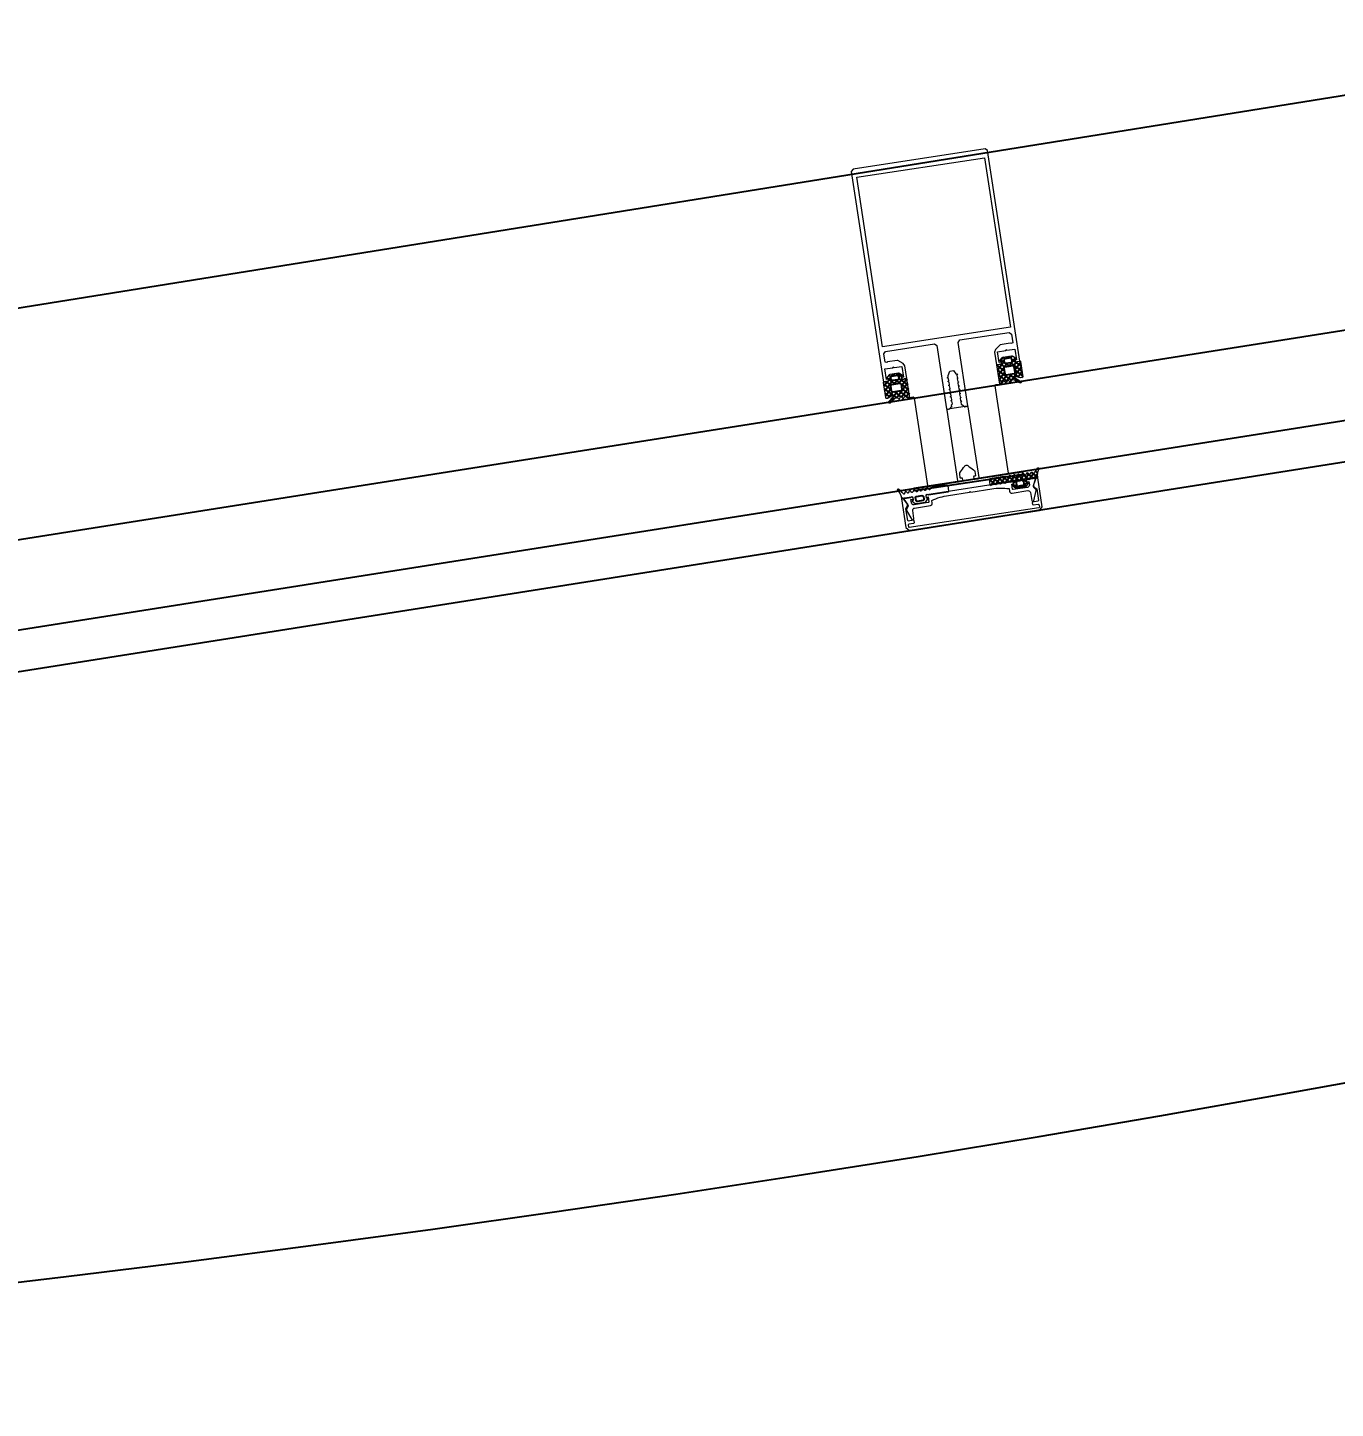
# Model space of a CAD drawing. Header units: millimetres. Extents: x -222892 to 671268, y 0 to 135099.
# Drawn here: x 73900 to 74507, y 105710 to 106351 of the extents above; entities that cross this region are included whole.
import ezdxf
from ezdxf import colors
from ezdxf.entities.mleader import LeaderData, LeaderLine
from ezdxf.math import Vec2, Vec3

# ---------------------------------------------------------------- set-up
doc = ezdxf.new("R2010")
doc.units = ezdxf.units.MM
for name, color, linetype in [('_TEXT', 7, 'Continuous'), ('АР_новое окно', 155, 'Continuous'), ('АР_Сущ Несущая стена', 216, 'Continuous')]:
    doc.layers.add(name, color=color, linetype=linetype)
doc.layers.add('АР_Окна', color=4, linetype='Continuous', lineweight=5)
doc.styles.add('ISOCPEUR', font='isocpeur.ttf', dxfattribs={"width": 0.85})
pattern_1 = [(53.70590696, (-327246.9913, -7413.0294), (-1.279508033, 0.939689014), []), (143.70590696, (-327246.9913, -7413.0294), (-0.939689014, -1.279508033), [])]

# ---------------------------------------------------------------- blocks, each defined once
blk = doc.blocks.new('_DotSmall')
at = {"color": 0, "linetype": 'ByBlock', "const_width": 0.5}
blk.add_lwpolyline([(-0.0625, 0, 1), (0.0625, 0, 1)], format="xyb", close=True, dxfattribs=at)
blk = doc.blocks.new('A$Cec9b444d')
at = {"layer": 'АР_новое окно'}
h = blk.add_hatch(dxfattribs=at)
h.set_pattern_fill('ANSI37', color=256, scale=0.5, angle=8.70591)
h.set_pattern_definition(pattern_1)
edge = h.paths.add_edge_path()
edge.add_line((-1301.63, -6391.45), (-1300.68, -6391.3))
edge.add_arc((-1300.61, -6391.73), 0.427, 47.17311, 98.71253, ccw=False)
edge.add_arc((-1300.03, -6391.1), 0.427, 227.18511, 368.70909)
edge.add_line((-1299.61, -6391.04), (-1299.78, -6389.95))
edge.add_arc((-1299.96, -6389.98), 0.183, 8.6877, 98.72411)
edge.add_line((-1299.99, -6389.8), (-1300.11, -6389.82))
edge.add_arc((-1300.14, -6389.64), 0.183, 143.6951, 278.70647, ccw=False)
edge.add_line((-1300.28, -6389.53), (-1299.24, -6388.26))
edge.add_arc((-1298.79, -6388.71), 0.637, 97.74819, 135.08023, ccw=False)
edge.add_line((-1298.88, -6388.08), (-1294.78, -6387.45))
edge.add_arc((-1294.67, -6388.08), 0.637, 62.33158, 99.66362, ccw=False)
edge.add_line((-1294.38, -6387.51), (-1293.01, -6388.41))
edge.add_arc((-1293.12, -6388.56), 0.183, -81.29465, 53.71672, ccw=False)
edge.add_line((-1293.09, -6388.74), (-1293.21, -6388.76))
edge.add_arc((-1293.18, -6388.94), 0.183, 98.6877, 188.72411)
edge.add_line((-1293.36, -6388.97), (-1293.2, -6390.05))
edge.add_arc((-1292.77, -6389.99), 0.427, 188.70272, 330.22671)
edge.add_arc((-1292.03, -6390.41), 0.427, 98.69928, 150.2387, ccw=False)
edge.add_line((-1292.1, -6389.99), (-1291.01, -6389.82))
edge.add_arc((-1290.99, -6390), 0.183, 8.6877, 98.72411, ccw=False)
edge.add_line((-1290.8, -6389.98), (-1289.72, -6397.09))
edge.add_arc((-1290.01, -6397.15), 0.306, -81.21522, 11.86105, ccw=False)
edge.add_line((-1289.97, -6397.45), (-1290.69, -6397.56))
edge.add_arc((-1290.74, -6397.26), 0.304, 253.66071, 278.72778, ccw=False)
edge.add_line((-1290.82, -6397.55), (-1293, -6397.02))
edge.add_arc((-1293.09, -6397.32), 0.305, 73.69167, 228.33591)
edge.add_arc((-1286.82, -6389.98), 9.95, 229.4319, 247.51874)
edge.add_arc((-1290.71, -6399.57), 0.4, 0.24803, 77.16378, ccw=False)
edge.add_arc((-1290.89, -6399.41), 0.602, 250.82527, 345.07806, ccw=False)
edge.add_arc((-1286.85, -6389.81), 11.02, 238.58413, 247.38572, ccw=False)
edge.add_arc((-1295.75, -6404.43), 6.09, 58.8587, 78.71417)
edge.add_arc((-1294.62, -6398.75), 0.305, 77.87035, 154.36895)
edge.add_line((-1294.89, -6398.62), (-1295.27, -6399.42))
edge.add_arc((-1295.54, -6399.29), 0.305, 223.04882, 334.363, ccw=False)
edge.add_line((-1295.76, -6399.49), (-1296.36, -6398.84))
edge.add_arc((-1296.58, -6399.05), 0.305, 43.04882, 154.363)
edge.add_line((-1296.85, -6398.92), (-1297.22, -6399.72))
edge.add_arc((-1297.5, -6399.59), 0.305, 223.04882, 334.363, ccw=False)
edge.add_line((-1297.72, -6399.79), (-1298.31, -6399.14))
edge.add_arc((-1298.54, -6399.35), 0.305, 43.05264, 143.69773)
edge.add_line((-1298.78, -6399.17), (-1299.88, -6400.69))
edge.add_arc((-1300.12, -6400.51), 0.305, 188.73278, 323.70201, ccw=False)
edge.add_line((-1300.42, -6400.55), (-1301.78, -6391.66))
edge.add_arc((-1301.6, -6391.63), 0.183, 98.72411, 188.72411, ccw=False)
edge = h.paths.add_edge_path(flags=16)
edge.add_line((-1295.42, -6388.41), (-1297.96, -6388.8))
edge.add_arc((-1297.88, -6389.33), 0.541, 98.70591, 188.70591)
edge.add_line((-1298.42, -6389.42), (-1298.27, -6390.4))
edge.add_arc((-1297.73, -6390.31), 0.541, 188.70591, 278.70591)
edge.add_line((-1297.65, -6390.85), (-1295.11, -6390.46))
edge.add_arc((-1295.19, -6389.92), 0.541, 278.70591, 368.70591)
edge.add_line((-1294.65, -6389.84), (-1294.8, -6388.86))
edge.add_arc((-1295.34, -6388.95), 0.541, 8.70591, 98.70591)
edge = h.paths.add_edge_path(flags=16)
edge.add_line((-1294.25, -6392.06), (-1297.99, -6392.63))
edge.add_arc((-1297.9, -6393.16), 0.541, 98.70591, 188.70591)
edge.add_line((-1298.44, -6393.24), (-1298.05, -6395.79))
edge.add_arc((-1297.51, -6395.71), 0.541, 188.70591, 278.70591)
edge.add_line((-1297.43, -6396.24), (-1293.7, -6395.67))
edge.add_arc((-1293.78, -6395.14), 0.541, 278.70591, 368.70591)
edge.add_line((-1293.25, -6395.05), (-1293.64, -6392.51))
edge.add_arc((-1294.17, -6392.59), 0.541, 8.70591, 98.70591)
h = blk.add_hatch(dxfattribs=at)
h.set_pattern_fill('ANSI37', color=256, scale=0.5, angle=8.70591)
h.set_pattern_definition(pattern_1)
edge = h.paths.add_edge_path()
edge.add_line((-1343.67, -6397.89), (-1344.62, -6398.03))
edge.add_arc((-1344.56, -6398.45), 0.427, 98.69928, 150.2387)
edge.add_arc((-1345.3, -6398.03), 0.427, 188.70272, 330.22671, ccw=False)
edge.add_line((-1345.72, -6398.1), (-1345.89, -6397.01))
edge.add_arc((-1345.71, -6396.98), 0.183, 98.6877, 188.72411, ccw=False)
edge.add_line((-1345.73, -6396.8), (-1345.61, -6396.78))
edge.add_arc((-1345.64, -6396.6), 0.183, 278.70535, 413.71672)
edge.add_line((-1345.53, -6396.46), (-1346.9, -6395.56))
edge.add_arc((-1347.2, -6396.12), 0.637, 62.33158, 99.66362)
edge.add_line((-1347.31, -6395.49), (-1351.4, -6396.12))
edge.add_arc((-1351.32, -6396.75), 0.637, 97.74819, 135.08023)
edge.add_line((-1351.77, -6396.3), (-1352.81, -6397.57))
edge.add_arc((-1352.66, -6397.68), 0.183, 143.6951, 278.70647)
edge.add_line((-1352.63, -6397.86), (-1352.51, -6397.84))
edge.add_arc((-1352.48, -6398.02), 0.183, 8.6877, 98.72411, ccw=False)
edge.add_line((-1352.3, -6397.99), (-1352.14, -6399.08))
edge.add_arc((-1352.56, -6399.14), 0.427, -132.81489, 8.70909, ccw=False)
edge.add_arc((-1353.14, -6399.77), 0.427, 47.17311, 98.71253)
edge.add_line((-1353.2, -6399.35), (-1354.29, -6399.51))
edge.add_arc((-1354.26, -6399.69), 0.183, 98.6877, 188.72411)
edge.add_line((-1354.44, -6399.72), (-1353.35, -6406.83))
edge.add_arc((-1353.05, -6406.8), 0.306, 185.55076, 278.62703)
edge.add_line((-1353, -6407.1), (-1352.28, -6406.99))
edge.add_arc((-1352.33, -6406.69), 0.304, 278.68403, 303.7511)
edge.add_line((-1352.16, -6406.95), (-1350.24, -6405.79))
edge.add_arc((-1350.07, -6406.04), 0.305, -30.9241, 123.72014, ccw=False)
edge.add_arc((-1358.25, -6400.92), 9.95, 309.89308, 327.97991, ccw=False)
edge.add_arc((-1351.66, -6408.9), 0.4, 120.24803, 197.16378)
edge.add_arc((-1351.53, -6408.7), 0.602, 212.33375, 306.58655)
edge.add_arc((-1358.26, -6400.75), 11.02, 310.02609, 318.82769)
edge.add_arc((-1345.4, -6412.03), 6.09, 118.69765, 138.55311, ccw=False)
edge.add_arc((-1348.18, -6406.95), 0.305, 43.04287, 119.54146, ccw=False)
edge.add_line((-1347.95, -6406.75), (-1347.36, -6407.4))
edge.add_arc((-1347.14, -6407.19), 0.305, 223.04882, 334.363)
edge.add_line((-1346.86, -6407.32), (-1346.49, -6406.52))
edge.add_arc((-1346.22, -6406.65), 0.305, 43.04882, 154.363, ccw=False)
edge.add_line((-1345.99, -6406.45), (-1345.4, -6407.1))
edge.add_arc((-1345.18, -6406.89), 0.305, 223.04882, 334.363)
edge.add_line((-1344.9, -6407.02), (-1344.53, -6406.22))
edge.add_arc((-1344.26, -6406.35), 0.305, 53.71408, 154.35918, ccw=False)
edge.add_line((-1344.08, -6406.11), (-1342.58, -6407.23))
edge.add_arc((-1342.4, -6406.98), 0.305, 233.70981, 368.67903)
edge.add_line((-1342.1, -6406.93), (-1343.46, -6398.04))
edge.add_arc((-1343.64, -6398.07), 0.183, 8.6877, 98.6877)
edge = h.paths.add_edge_path(flags=16)
edge.add_line((-1350.51, -6396.85), (-1347.96, -6396.46))
edge.add_arc((-1347.88, -6396.99), 0.541, 8.70591, 98.70591, ccw=False)
edge.add_line((-1347.35, -6396.91), (-1347.2, -6397.89))
edge.add_arc((-1347.73, -6397.97), 0.541, -81.29409, 8.70591, ccw=False)
edge.add_line((-1347.65, -6398.5), (-1350.19, -6398.89))
edge.add_arc((-1350.28, -6398.36), 0.541, 188.70591, 278.70591, ccw=False)
edge.add_line((-1350.81, -6398.44), (-1350.96, -6397.46))
edge.add_arc((-1350.43, -6397.38), 0.541, 98.70591, 188.70591, ccw=False)
edge = h.paths.add_edge_path(flags=16)
edge.add_line((-1350.53, -6400.67), (-1346.8, -6400.1))
edge.add_arc((-1346.72, -6400.64), 0.541, 8.70591, 98.70591, ccw=False)
edge.add_line((-1346.18, -6400.55), (-1345.79, -6403.1))
edge.add_arc((-1346.33, -6403.18), 0.541, -81.29409, 8.70591, ccw=False)
edge.add_line((-1346.24, -6403.72), (-1349.98, -6404.29))
edge.add_arc((-1350.06, -6403.75), 0.541, 188.70591, 278.70591, ccw=False)
edge.add_line((-1350.59, -6403.83), (-1350.98, -6401.29))
edge.add_arc((-1350.45, -6401.21), 0.541, 98.70591, 188.70591, ccw=False)
h = blk.add_hatch(dxfattribs=at)
h.set_pattern_fill('ANSI37', color=256, scale=0.5, angle=8.70591)
h.set_pattern_definition([(53.70590696, (-327246.894, -7413.6643), (-1.279508033, 0.939689014), []), (143.70590696, (-327246.894, -7413.6643), (-0.939689014, -1.279508033), [])])
edge = h.paths.add_edge_path()
edge.add_arc((-1292.78, -6448.36), 0.549, 233.70445, 278.70591)
edge.add_line((-1293.1, -6448.81), (-1294.49, -6447.79))
edge.add_arc((-1294.38, -6447.64), 0.183, 98.70591, 233.70445)
edge.add_line((-1294.41, -6447.46), (-1294.17, -6447.42))
edge.add_arc((-1294.2, -6447.24), 0.183, 278.70591, 368.70591)
edge.add_line((-1294.02, -6447.21), (-1294.2, -6446.01))
edge.add_arc((-1294.62, -6446.07), 0.427, 8.70591, 150.23238)
edge.add_arc((-1295.36, -6445.65), 0.427, 278.70591, 330.23238)
edge.add_line((-1295.3, -6446.07), (-1304.51, -6447.48))
edge.add_arc((-1304.55, -6447.18), 0.305, 188.70591, 278.70591)
edge.add_line((-1304.86, -6447.23), (-1305.22, -6444.82))
edge.add_arc((-1304.92, -6444.77), 0.304, 154.34162, 188.70591)
edge.add_line((-1305.2, -6444.64), (-1304.8, -6444.41))
edge.add_arc((-1293.09, -6496.14), 53.04, 94.65014, 102.76167)
edge.add_line((-1297.39, -6443.28), (-1296.79, -6443.92))
edge.add_arc((-1296.57, -6443.72), 0.305, 223.04963, 334.36218)
edge.add_line((-1296.3, -6443.85), (-1295.93, -6443.05))
edge.add_arc((-1295.65, -6443.18), 0.305, 43.04963, 154.36218)
edge.add_line((-1295.43, -6442.98), (-1294.71, -6443.61))
edge.add_arc((-1294.49, -6443.4), 0.305, 223.04963, 334.36218)
edge.add_line((-1294.22, -6443.53), (-1293.85, -6442.73))
edge.add_arc((-1293.57, -6442.87), 0.305, 43.04963, 154.36218)
edge.add_line((-1293.35, -6442.66), (-1292.76, -6443.31))
edge.add_arc((-1292.53, -6443.1), 0.305, 223.04963, 334.36218)
edge.add_line((-1292.26, -6443.23), (-1291.89, -6442.43))
edge.add_arc((-1291.61, -6442.57), 0.305, 43.04963, 154.36218)
edge.add_line((-1291.39, -6442.36), (-1290.8, -6443.01))
edge.add_arc((-1290.57, -6442.8), 0.305, 223.04963, 334.36218)
edge.add_line((-1290.3, -6442.93), (-1289.81, -6442.11))
edge.add_arc((-1289.53, -6442.25), 0.305, 43.04963, 154.36218)
edge.add_line((-1289.31, -6442.04), (-1288.72, -6442.69))
edge.add_arc((-1288.49, -6442.48), 0.305, 223.04963, 334.36218)
edge.add_line((-1288.22, -6442.61), (-1287.85, -6441.81))
edge.add_arc((-1287.57, -6441.95), 0.305, 43.04963, 154.36218)
edge.add_line((-1287.35, -6441.74), (-1286.76, -6442.39))
edge.add_arc((-1286.54, -6442.18), 0.305, 223.04963, 334.36218)
edge.add_line((-1286.26, -6442.31), (-1285.9, -6441.52))
edge.add_arc((-1285.63, -6441.65), 0.305, 34.26365, 154.36665)
edge.add_line((-1285.38, -6441.48), (-1284.89, -6442.27))
edge.add_arc((-1284.63, -6442.09), 0.305, 214.26734, 340.68587)
edge.add_arc((-1276.81, -6444.84), 7.99, 137.52479, 160.68587)
edge.add_arc((-1282.48, -6439.65), 0.305, 331.22975, 497.52479)
edge.add_arc((-1276.92, -6442.7), 6.03, 151.22975, 188.70591)
edge.add_line((-1282.88, -6443.61), (-1282.87, -6443.73))
edge.add_arc((-1283.29, -6443.8), 0.427, 278.70591, 368.70591)
edge.add_line((-1283.22, -6444.22), (-1286.96, -6444.79))
edge.add_arc((-1287.02, -6444.37), 0.427, 227.17538, 278.70591)
edge.add_arc((-1287.6, -6445), 0.427, 47.17538, 117.95304)
edge.add_arc((-1287.6, -6445), 0.427, 117.93921, 188.70591)
edge.add_line((-1288.03, -6445.06), (-1287.84, -6446.27))
edge.add_arc((-1287.66, -6446.24), 0.183, 188.70591, 278.70591)
edge.add_line((-1287.63, -6446.42), (-1287.39, -6446.38))
edge.add_arc((-1287.36, -6446.56), 0.183, 323.70736, 458.70591)
edge.add_line((-1287.22, -6446.67), (-1288.24, -6448.06))
edge.add_arc((-1288.68, -6447.74), 0.549, 278.70591, 323.70736)
edge.add_line((-1288.6, -6448.28), (-1292.69, -6448.91))
edge = h.paths.add_edge_path(flags=16)
edge.add_arc((-1289.55, -6446.94), 0.541, 278.70591, 368.70591)
edge.add_line((-1292.01, -6447.87), (-1289.47, -6447.48))
edge.add_arc((-1292.09, -6447.33), 0.541, 188.70591, 278.70591)
edge.add_line((-1292.82, -6446.2), (-1292.63, -6447.42))
edge.add_arc((-1292.28, -6446.11), 0.541, 98.70591, 188.70591)
edge.add_line((-1289.82, -6445.19), (-1292.36, -6445.58))
edge.add_arc((-1289.74, -6445.72), 0.541, 8.70591, 98.70591)
edge.add_line((-1289.01, -6446.86), (-1289.2, -6445.64))
at = {"layer": 'АР_новое окно', "ltscale": 100}
for p, q in [((-353.7, -6140.21), (-2302.48, -6453.01)), ((-327.91, -6247.21), (-2319.54, -6562.06)), ((-328.9, -6289.17), (-2325.39, -6604.87)), ((-330.56, -6308.46), (-2309.86, -6621.83))]:
    blk.add_line(p, q, dxfattribs=at)
at = {"layer": 'АР_новое окно', "lineweight": 0, "ltscale": 100, "transparency": 33554687}
for points in [[(-1369.3, -6301.79), (-1354.32, -6399.65), (-1352.27, -6399.34), (-1351.86, -6398.78), (-1351.93, -6398.3), (-1353.02, -6398.46), (-1353.78, -6393.52), (-1350.04, -6392.95), (-1349.85, -6392.55), (-1349.44, -6392.86), (-1345.82, -6392.3), (-1345.06, -6397.25), (-1346.03, -6397.39), (-1345.95, -6397.88), (-1345.4, -6398.28), (-1343.47, -6397.99), (-1344.37, -6392.08), (-1345.16, -6390.97), (-1347.71, -6389.63), (-1347.97, -6389.55), (-1352.43, -6390.23), (-1352.75, -6390.53), (-1353.63, -6390.42), (-1354.24, -6386.44), (-1353.43, -6385.33), (-1330.72, -6381.85), (-1329.61, -6382.67), (-1325.1, -6412.07), (-1324.71, -6412.26), (-1323.62, -6412.09), (-1322.68, -6410.96), (-1322.81, -6410.12), (-1322.39, -6409.68), (-1322.57, -6408.48), (-1323.09, -6408.31), (-1322.65, -6408), (-1322.83, -6406.79), (-1323.37, -6406.5), (-1322.92, -6406.19), (-1323.11, -6404.98), (-1323.63, -6404.82), (-1323.2, -6404.38), (-1323.38, -6403.18), (-1323.9, -6403.01), (-1323.48, -6402.57), (-1323.66, -6401.37), (-1324.18, -6401.2), (-1323.73, -6400.89), (-1323.92, -6399.68), (-1324.46, -6399.39), (-1324.01, -6399.08), (-1324.2, -6397.87), (-1324.73, -6397.59), (-1324.29, -6397.27), (-1324.4, -6396.55), (-1323.61, -6394.45), (-1321.92, -6394.2), (-1320.7, -6395.73), (-1319.92, -6395.99), (-1320.37, -6396.3), (-1320.18, -6397.51), (-1319.64, -6397.79), (-1320.09, -6398.11), (-1319.9, -6399.31), (-1319.37, -6399.6), (-1319.81, -6399.92), (-1319.63, -6401.12), (-1319.11, -6401.29), (-1319.54, -6401.72), (-1319.35, -6402.93), (-1318.83, -6403.1), (-1319.28, -6403.41), (-1319.07, -6404.74), (-1318.56, -6404.9), (-1319, -6405.22), (-1318.82, -6406.42), (-1318.28, -6406.71), (-1318.72, -6407.03), (-1318.54, -6408.23), (-1318.02, -6408.4), (-1318.45, -6408.83), (-1318.26, -6410.04), (-1317.74, -6410.21), (-1316.63, -6411.02), (-1315.43, -6410.84), (-1315.22, -6410.56), (-1319.72, -6381.15), (-1318.91, -6380.04), (-1296.08, -6376.55), (-1294.97, -6377.36), (-1294.36, -6381.34), (-1295.29, -6381.73), (-1295.57, -6381.53), (-1300.14, -6382.23), (-1300.25, -6382.37), (-1302.4, -6384.42), (-1302.82, -6385.72), (-1301.91, -6391.62), (-1299.98, -6391.33), (-1299.46, -6390.75), (-1299.53, -6390.27), (-1300.61, -6390.44), (-1301.37, -6385.5), (-1297.63, -6384.93), (-1297.45, -6384.53), (-1297.03, -6384.83), (-1293.42, -6384.28), (-1292.66, -6389.22), (-1293.62, -6389.37), (-1293.55, -6389.85), (-1292.99, -6390.26), (-1291.07, -6389.96), (-1306.05, -6292.1), (-1307.16, -6291.29), (-1368.49, -6300.68)], [(-1366.79, -6304.49), (-1307.52, -6295.41), (-1295.47, -6374.11), (-1354.74, -6383.19)], [(-1282.26, -6457.94), (-1342.38, -6467.14), (-1342.66, -6466.94), (-1342.82, -6465.85), (-1342.64, -6465.46), (-1340.23, -6465.09), (-1340.02, -6464.81), (-1340.13, -6464.08), (-1340.43, -6463.76), (-1342.84, -6464.13), (-1343.12, -6463.93), (-1343.95, -6458.5), (-1343.17, -6457.15), (-1343.18, -6456.29), (-1345.34, -6453.41), (-1346.03, -6453.76), (-1343.98, -6467.14), (-1342.3, -6468.49), (-1281.94, -6459.24), (-1280.73, -6457.46), (-1282.78, -6444.08), (-1283.54, -6443.95), (-1284.75, -6447.34), (-1284.5, -6448.16), (-1283.23, -6449.2), (-1282.4, -6454.63), (-1282.72, -6454.92), (-1285.13, -6455.29), (-1285.32, -6455.69), (-1285.21, -6456.41), (-1284.93, -6456.62), (-1282.52, -6456.25), (-1282.1, -6456.56), (-1281.94, -6457.64)]]:
    blk.add_lwpolyline(points, close=True, dxfattribs=at)
for points in [[(-1301.63, -6391.45), (-1300.68, -6391.3, -0.228752), (-1300.32, -6391.41, 0.710164), (-1299.61, -6391.04), (-1299.78, -6389.95, 0.4144), (-1299.99, -6389.8), (-1300.11, -6389.82, -0.66825), (-1300.28, -6389.53), (-1299.24, -6388.26, -0.164348), (-1298.88, -6388.08), (-1294.78, -6387.45, -0.164348), (-1294.38, -6387.51), (-1293.01, -6388.41, -0.66825), (-1293.09, -6388.74), (-1293.21, -6388.76, 0.4144), (-1293.36, -6388.97), (-1293.2, -6390.05, 0.710164), (-1292.4, -6390.2, -0.228752), (-1292.1, -6389.99), (-1291.01, -6389.82, -0.4144), (-1290.8, -6389.98), (-1289.72, -6397.09, -0.430028), (-1289.97, -6397.45), (-1290.69, -6397.56, -0.109814), (-1290.82, -6397.55), (-1293, -6397.02, 0.800036), (-1293.29, -6397.54, 0.079083), (-1290.62, -6399.18, -0.348803), (-1290.31, -6399.57, -0.436125), (-1291.09, -6399.98, -0.038423), (-1292.6, -6399.21, 0.086853), (-1294.56, -6398.45, 0.346763), (-1294.89, -6398.62), (-1295.27, -6399.42, -0.527877), (-1295.76, -6399.49), (-1296.36, -6398.84, 0.527877), (-1296.85, -6398.92), (-1297.22, -6399.72, -0.527877), (-1297.72, -6399.79), (-1298.31, -6399.14, 0.469739), (-1298.78, -6399.17), (-1299.88, -6400.69, -0.667984), (-1300.42, -6400.55), (-1301.78, -6391.66, -0.414214)], [(-1343.67, -6397.89), (-1344.62, -6398.03, 0.228752), (-1344.93, -6398.24, -0.710164), (-1345.72, -6398.1), (-1345.89, -6397.01, -0.4144), (-1345.73, -6396.8), (-1345.61, -6396.78, 0.66825), (-1345.53, -6396.46), (-1346.9, -6395.56, 0.164348), (-1347.31, -6395.49), (-1351.4, -6396.12, 0.164348), (-1351.77, -6396.3), (-1352.81, -6397.57, 0.66825), (-1352.63, -6397.86), (-1352.51, -6397.84, -0.4144), (-1352.3, -6397.99), (-1352.14, -6399.08, -0.710164), (-1352.85, -6399.46, 0.228752), (-1353.2, -6399.35), (-1354.29, -6399.51, 0.4144), (-1354.44, -6399.72), (-1353.35, -6406.83, 0.430028), (-1353, -6407.1), (-1352.28, -6406.99, 0.109814), (-1352.16, -6406.95), (-1350.24, -6405.79, -0.800036), (-1349.81, -6406.2, -0.079083), (-1351.86, -6408.56, 0.348803), (-1352.04, -6409.02, 0.436125), (-1351.17, -6409.18, 0.038423), (-1349.97, -6408, -0.086853), (-1348.33, -6406.69, -0.346763), (-1347.95, -6406.75), (-1347.36, -6407.4, 0.527877), (-1346.86, -6407.32), (-1346.49, -6406.52, -0.527877), (-1345.99, -6406.45), (-1345.4, -6407.1, 0.527877), (-1344.9, -6407.02), (-1344.53, -6406.22, -0.469739), (-1344.08, -6406.11), (-1342.58, -6407.23, 0.667984), (-1342.1, -6406.93), (-1343.46, -6398.04, 0.414214)], [(-1323.62, -6412.09), (-1324.71, -6412.26, 0.523933), (-1325.02, -6412.64), (-1320, -6445.4, 0.414326), (-1319.38, -6445.86), (-1318.05, -6445.66, 0.410627), (-1317.59, -6445.04), (-1317.69, -6444.37, 0.492552), (-1317.95, -6444.16), (-1318.45, -6444.24, -0.441111), (-1318.73, -6444.03), (-1318.95, -6442.17, -0.208057), (-1318.65, -6441.32, -0.000016), (-1316.66, -6438.62, -0.439819), (-1315.21, -6438.39, -0.000016), (-1312.5, -6440.38, -0.208057), (-1311.96, -6441.1), (-1311.62, -6442.94, -0.441111), (-1311.82, -6443.22), (-1312.32, -6443.3, 0.492552), (-1312.51, -6443.57), (-1312.41, -6444.24, 0.410627), (-1311.78, -6444.7), (-1310.46, -6444.49, 0.414326), (-1310, -6443.87), (-1315.02, -6411.1, 0.523933), (-1315.43, -6410.84), (-1316.51, -6411)], [(-1285.9, -6441.52, -0.57795), (-1285.38, -6441.48), (-1284.89, -6442.27, 0.615334), (-1284.35, -6442.19, -0.101403), (-1282.7, -6439.44, -0.887085), (-1282.21, -6439.8, 0.164997), (-1282.88, -6443.61), (-1282.87, -6443.73, -0.414304), (-1283.22, -6444.22), (-1286.96, -6444.79, -0.228696), (-1287.31, -6444.68, 0.319049), (-1287.8, -6444.62, 0.319002), (-1288.03, -6445.06), (-1287.84, -6446.27, 0.4144), (-1287.63, -6446.42), (-1287.39, -6446.38, -0.668339), (-1287.22, -6446.67), (-1288.24, -6448.06, -0.198883), (-1288.6, -6448.28), (-1292.69, -6448.91, -0.198883), (-1293.1, -6448.81), (-1294.49, -6447.79, -0.668339), (-1294.41, -6447.46), (-1294.17, -6447.42, 0.4144), (-1294.02, -6447.21), (-1294.2, -6446.01, 0.710202), (-1294.99, -6445.86, -0.228696), (-1295.3, -6446.07), (-1304.51, -6447.48, -0.414362), (-1304.86, -6447.23), (-1305.22, -6444.82, -0.151171), (-1305.2, -6444.64), (-1304.8, -6444.41, -0.035408), (-1297.39, -6443.28), (-1296.79, -6443.92, 0.527868), (-1296.3, -6443.85), (-1295.93, -6443.05, -0.527868), (-1295.43, -6442.98), (-1294.71, -6443.61, 0.527868), (-1294.22, -6443.53), (-1293.85, -6442.73, -0.527868), (-1293.35, -6442.66), (-1292.76, -6443.31, 0.527868), (-1292.26, -6443.23), (-1291.89, -6442.43, -0.527868), (-1291.39, -6442.36), (-1290.8, -6443.01, 0.527868), (-1290.3, -6442.93), (-1289.81, -6442.11, -0.527868), (-1289.31, -6442.04), (-1288.72, -6442.69, 0.527868), (-1288.22, -6442.61), (-1287.85, -6441.81, -0.527868), (-1287.35, -6441.74), (-1286.76, -6442.39, 0.527868), (-1286.26, -6442.31)], [(-1343.82, -6450.39, 0.57795), (-1344.33, -6450.5), (-1344.56, -6451.4, -0.615334), (-1345.1, -6451.5, 0.101403), (-1347.49, -6449.37, 0.887085), (-1347.86, -6449.85, -0.164997), (-1346.07, -6453.29), (-1346.05, -6453.41, 0.414304), (-1345.56, -6453.77), (-1341.83, -6453.2, 0.228696), (-1341.52, -6452.99, -0.319049), (-1341.07, -6452.78, -0.319002), (-1340.73, -6453.13), (-1340.55, -6454.34, -0.4144), (-1340.7, -6454.55), (-1340.94, -6454.58, 0.668339), (-1341.02, -6454.91), (-1339.63, -6455.93, 0.198883), (-1339.22, -6456.03), (-1335.13, -6455.4, 0.198883), (-1334.77, -6455.19), (-1333.75, -6453.8, 0.668339), (-1333.92, -6453.51), (-1334.16, -6453.55, -0.4144), (-1334.37, -6453.39), (-1334.55, -6452.19, -0.710202), (-1333.84, -6451.81, 0.228696), (-1333.49, -6451.92), (-1324.28, -6450.51, 0.414362), (-1324.02, -6450.16), (-1324.39, -6447.75, 0.151171), (-1324.47, -6447.59), (-1324.92, -6447.49, 0.035408), (-1332.33, -6448.63), (-1332.7, -6449.42, -0.527868), (-1333.2, -6449.5), (-1333.79, -6448.85, 0.527868), (-1334.29, -6448.93), (-1334.78, -6449.74, -0.527868), (-1335.28, -6449.82), (-1335.87, -6449.17, 0.527868), (-1336.37, -6449.25), (-1336.74, -6450.04, -0.527868), (-1337.24, -6450.12), (-1337.83, -6449.47, 0.527868), (-1338.33, -6449.55), (-1338.7, -6450.34, -0.527868), (-1339.2, -6450.42), (-1339.91, -6449.79, 0.527868), (-1340.41, -6449.86), (-1340.78, -6450.66, -0.527868), (-1341.28, -6450.74), (-1341.87, -6450.09, 0.527868), (-1342.37, -6450.16), (-1342.74, -6450.96, -0.527868), (-1343.24, -6451.04)], [(-1334.3, -6451.9), (-1334.71, -6452.45), (-1334.62, -6453.05), (-1333.66, -6452.91), (-1333.3, -6455.2, -0.414362), (-1333.56, -6455.54), (-1340.19, -6456.56, -0.414326), (-1341.37, -6455.69), (-1341.61, -6454.13), (-1340.53, -6453.96), (-1340.62, -6453.36), (-1341.29, -6452.97), (-1344.67, -6453.48, 0.551224), (-1344.87, -6453.96), (-1343.12, -6456.52, -0.267349), (-1343.05, -6457.56), (-1343.62, -6458.63, 0.249629), (-1343.6, -6459.15), (-1341.23, -6463.35, 0.827043), (-1340.22, -6462.99), (-1340.79, -6459.25, -0.414326), (-1339.92, -6458.07), (-1332.57, -6456.94, 0.414326), (-1331.7, -6455.76), (-1331.89, -6454.56, -0.082799), (-1324.13, -6452.26), (-1314.37, -6450.77), (-1314.18, -6450.37), (-1313.77, -6450.67), (-1304.13, -6449.2, -0.082799), (-1296.04, -6449.07), (-1295.85, -6450.27, 0.414326), (-1294.67, -6451.14), (-1287.32, -6450.01, -0.414326), (-1286.14, -6450.88), (-1285.57, -6454.62, 0.827043), (-1284.49, -6454.66), (-1283.49, -6449.94, 0.249629), (-1283.62, -6449.44), (-1284.49, -6448.59, -0.267349), (-1284.73, -6447.58), (-1283.83, -6444.61, 0.551224), (-1284.16, -6444.22), (-1287.54, -6444.74), (-1288.07, -6445.31), (-1287.97, -6445.91), (-1286.89, -6445.75), (-1286.65, -6447.31, -0.414326), (-1287.52, -6448.49), (-1294.15, -6449.51, -0.414362), (-1294.49, -6449.25), (-1294.84, -6446.96), (-1293.88, -6446.82), (-1293.97, -6446.21), (-1294.53, -6445.81)]]:
    blk.add_lwpolyline(points, format="xyb", close=True, dxfattribs=at)
at = {"layer": 'АР_новое окно'}
for points in [[(-1294.25, -6392.06), (-1297.99, -6392.63, 0.414214), (-1298.44, -6393.24), (-1298.05, -6395.79, 0.414214), (-1297.43, -6396.24), (-1293.7, -6395.67, 0.414214), (-1293.25, -6395.05), (-1293.64, -6392.51, 0.414214)], [(-1295.42, -6388.41), (-1297.96, -6388.8, 0.414214), (-1298.42, -6389.42), (-1298.27, -6390.4, 0.414214), (-1297.65, -6390.85), (-1295.11, -6390.46, 0.414214), (-1294.65, -6389.84), (-1294.8, -6388.86, 0.414214)], [(-1350.51, -6396.85), (-1347.96, -6396.46, -0.414214), (-1347.35, -6396.91), (-1347.2, -6397.89, -0.414214), (-1347.65, -6398.5), (-1350.19, -6398.89, -0.414214), (-1350.81, -6398.44), (-1350.96, -6397.46, -0.414214)], [(-1350.53, -6400.67), (-1346.8, -6400.1, -0.414214), (-1346.18, -6400.55), (-1345.79, -6403.1, -0.414214), (-1346.24, -6403.72), (-1349.98, -6404.29, -0.414214), (-1350.59, -6403.83), (-1350.98, -6401.29, -0.414214)], [(-1289.82, -6445.19), (-1292.36, -6445.58, 0.414214), (-1292.82, -6446.2), (-1292.63, -6447.42, 0.414214), (-1292.01, -6447.87), (-1289.47, -6447.48, 0.414214), (-1289.01, -6446.86), (-1289.2, -6445.64, 0.414214)], [(-1338.98, -6452.72), (-1336.44, -6452.33, -0.414214), (-1335.82, -6452.78), (-1335.63, -6454, -0.414214), (-1336.09, -6454.62), (-1338.63, -6455.01, -0.414214), (-1339.25, -6454.55), (-1339.44, -6453.33, -0.414214)]]:
    blk.add_lwpolyline(points, format="xyb", close=True, dxfattribs=at)
at = {"layer": 'АР_новое окно', "lineweight": 0, "ltscale": 100, "transparency": 33554687}
for points in [[(-1343.46, -6398.04), (-1343.46, -6398.04)], [(-1354.44, -6399.72), (-1354.44, -6399.72)], [(-1295.76, -6442.24), (-1296.32, -6441.83), (-1302.52, -6401.34), (-1302.11, -6400.78), (-1300.55, -6400.54)], [(-1334.19, -6448.13), (-1333.78, -6447.57), (-1339.98, -6407.07), (-1340.54, -6406.67), (-1342.1, -6406.91)], [(-1340.22, -6449.05), (-1340.07, -6450.01)]]:
    blk.add_lwpolyline(points, dxfattribs=at)
at = {"layer": 'АР_новое окно'}
blk.add_lwpolyline([(-1340.07, -6450.01), (-1289.59, -6442.28), (-1289.74, -6441.32), (-1340.22, -6449.05)], close=True, dxfattribs=at)
at = {"layer": 'АР_новое окно', "lineweight": 0, "ltscale": 100, "transparency": 33554687}
blk.add_arc((-1353.05, -6406.8), 0.305, 188.69493, 278.71664, dxfattribs=at)

msp = doc.modelspace()

# ---------------------------------------------------------------- linework, layer by layer
at = {"layer": 'АР_Сущ Несущая стена', "ltscale": 100}
msp.add_arc((72738.56, 115505.87), 9805.26, 273.204716, 356.154905, dxfattribs=at)

# ---------------------------------------------------------------- block references
at = {"layer": 'АР_Окна', "ltscale": 100}
msp.add_blockref('A$Cec9b444d', (75651.91, 112586.5), dxfattribs=at)

# ---------------------------------------------------------------- leaders
at = {"layer": '_TEXT'}
ml = msp.add_multileader_mtext('Standard', dxfattribs=at)
ml.set_content('+8,260', color=256, style='ISOCPEUR')
ml.set_leader_properties(color=256, linetype='Continuous', lineweight=-1)
ml.set_arrow_properties(name='DOTSMALL')
ml.build(insert=Vec2(0, 0))
ml.multileader.update_dxf_attribs({"has_dogleg": 0, "has_text_frame": 1, "text_left_attachment_type": 4, "text_right_attachment_type": 4, "dogleg_length": 0, "arrow_head_size": 180})
ctx = ml.context
ctx.base_point, ctx.char_height, ctx.arrow_head_size, ctx.landing_gap_size, ctx.plane_origin = Vec3(217551.61, 129062.39), 250, 180, 50, Vec3(226918.26, 128243.62)
ctx.left_attachment, ctx.right_attachment, ctx.text_align_type = 4, 4, 1
notes = []
notes.append((ctx, [(0, (0, 0, 0), (0, 0), (1, 0), 1, [])]))
ctx.mtext.insert, ctx.mtext.width, ctx.mtext.alignment, ctx.mtext.line_spacing_style, ctx.mtext.flow_direction = Vec3(217989.43, 129395.72), 852.697, 2, 2, 5
ml = msp.add_multileader_mtext('Standard', dxfattribs=at)
ml.set_content('+4,080', color=256, style='ISOCPEUR')
ml.set_leader_properties(color=256, linetype='Continuous', lineweight=-1)
ml.set_arrow_properties(name='DOTSMALL')
ml.build(insert=Vec2(0, 0))
ml.multileader.update_dxf_attribs({"has_dogleg": 0, "has_text_frame": 1, "text_left_attachment_type": 4, "text_right_attachment_type": 4, "dogleg_length": 0, "arrow_head_size": 180})
ctx = ml.context
ctx.base_point, ctx.char_height, ctx.arrow_head_size, ctx.landing_gap_size, ctx.plane_origin = Vec3(87764.18, 128875.87), 250, 180, 50, Vec3(86462.74, 127317.11)
ctx.left_attachment, ctx.right_attachment, ctx.text_align_type = 4, 4, 1
notes.append((ctx, [(0, (0, 0, 0), (0, 0), (1, 0), 1, [])]))
ctx.mtext.insert, ctx.mtext.width, ctx.mtext.alignment, ctx.mtext.line_spacing_style, ctx.mtext.flow_direction = Vec3(88212.62, 129209.2), 852.697, 2, 2, 5
ml = msp.add_multileader_mtext('Standard', dxfattribs=at)
ml.set_content('+2,045', color=256, style='ISOCPEUR')
ml.set_leader_properties(color=256, linetype='Continuous', lineweight=-1)
ml.set_arrow_properties(name='DOTSMALL')
ml.build(insert=Vec2(0, 0))
ml.multileader.update_dxf_attribs({"has_dogleg": 0, "has_text_frame": 1, "text_left_attachment_type": 4, "text_right_attachment_type": 4, "dogleg_length": 0, "arrow_head_size": 180})
ctx = ml.context
ctx.base_point, ctx.char_height, ctx.arrow_head_size, ctx.landing_gap_size, ctx.plane_origin = Vec3(82361.76, 128875.87), 250, 180, 50, Vec3(81060.32, 127317.11)
ctx.left_attachment, ctx.right_attachment, ctx.text_align_type = 4, 4, 1
notes.append((ctx, [(0, (0, 0, 0), (0, 0), (1, 0), 1, [])]))
ctx.mtext.insert, ctx.mtext.width, ctx.mtext.alignment, ctx.mtext.line_spacing_style, ctx.mtext.flow_direction = Vec3(82810.2, 129209.2), 852.697, 2, 2, 5
ml = msp.add_multileader_mtext('Standard', dxfattribs=at)
ml.set_content('+6,175', color=256, style='ISOCPEUR')
ml.set_leader_properties(color=256, linetype='Continuous', lineweight=-1)
ml.set_arrow_properties(name='DOTSMALL')
ml.build(insert=Vec2(0, 0))
ml.multileader.update_dxf_attribs({"has_dogleg": 0, "has_text_frame": 1, "text_left_attachment_type": 4, "text_right_attachment_type": 4, "dogleg_length": 0, "arrow_head_size": 180})
ctx = ml.context
ctx.base_point, ctx.char_height, ctx.arrow_head_size, ctx.landing_gap_size, ctx.plane_origin = Vec3(222793.01, 128796.45), 250, 180, 50, Vec3(232159.66, 127977.68)
ctx.left_attachment, ctx.right_attachment, ctx.text_align_type = 4, 4, 1
notes.append((ctx, [(0, (0, 0, 0), (0, 0), (1, 0), 1, [])]))
ctx.mtext.insert, ctx.mtext.width, ctx.mtext.alignment, ctx.mtext.line_spacing_style, ctx.mtext.flow_direction = Vec3(223209.58, 129129.78), 852.697, 2, 2, 5
ml = msp.add_multileader_mtext('Standard', dxfattribs=at)
ml.set_content('+6,175', color=256, style='ISOCPEUR')
ml.set_leader_properties(color=256, linetype='Continuous', lineweight=-1)
ml.set_arrow_properties(name='DOTSMALL')
ml.build(insert=Vec2(0, 0))
ml.multileader.update_dxf_attribs({"has_dogleg": 0, "has_text_frame": 1, "text_left_attachment_type": 4, "text_right_attachment_type": 4, "dogleg_length": 0, "arrow_head_size": 180})
ctx = ml.context
ctx.base_point, ctx.char_height, ctx.arrow_head_size, ctx.landing_gap_size, ctx.plane_origin = Vec3(249011.21, 126512.88), 250, 180, 50, Vec3(258377.86, 125694.11)
ctx.left_attachment, ctx.right_attachment, ctx.text_align_type = 4, 4, 1
notes.append((ctx, [(0, (0, 0, 0), (0, 0), (1, 0), 1, [])]))
ctx.mtext.insert, ctx.mtext.width, ctx.mtext.alignment, ctx.mtext.line_spacing_style, ctx.mtext.flow_direction = Vec3(249427.78, 126846.21), 852.697, 2, 2, 5
ml = msp.add_multileader_mtext('Standard', dxfattribs=at)
ml.set_content('+2,045', color=256, style='ISOCPEUR')
ml.set_leader_properties(color=256, linetype='Continuous', lineweight=-1)
ml.set_arrow_properties(name='DOTSMALL')
ml.build(insert=Vec2(0, 0))
ml.multileader.update_dxf_attribs({"has_dogleg": 0, "has_text_frame": 1, "text_left_attachment_type": 4, "text_right_attachment_type": 4, "dogleg_length": 0, "arrow_head_size": 180})
ctx = ml.context
ctx.base_point, ctx.char_height, ctx.arrow_head_size, ctx.landing_gap_size, ctx.plane_origin = Vec3(113079.95, 126340.3), 250, 180, 50, Vec3(111778.51, 124781.55)
ctx.left_attachment, ctx.right_attachment, ctx.text_align_type = 4, 4, 1
notes.append((ctx, [(0, (0, 0, 0), (0, 0), (1, 0), 1, [])]))
ctx.mtext.insert, ctx.mtext.width, ctx.mtext.alignment, ctx.mtext.line_spacing_style, ctx.mtext.flow_direction = Vec3(113528.39, 126673.63), 852.697, 2, 2, 5
ml = msp.add_multileader_mtext('Standard', dxfattribs=at)
ml.set_content('+4,080', color=256, style='ISOCPEUR')
ml.set_leader_properties(color=256, linetype='Continuous', lineweight=-1)
ml.set_arrow_properties(name='DOTSMALL')
ml.build(insert=Vec2(0, 0))
ml.multileader.update_dxf_attribs({"has_dogleg": 0, "has_text_frame": 1, "text_left_attachment_type": 4, "text_right_attachment_type": 4, "dogleg_length": 0, "arrow_head_size": 180})
ctx = ml.context
ctx.base_point, ctx.char_height, ctx.arrow_head_size, ctx.landing_gap_size, ctx.plane_origin = Vec3(83222.13, 124964.62), 250, 180, 50, Vec3(81920.69, 123405.86)
ctx.left_attachment, ctx.right_attachment, ctx.text_align_type = 4, 4, 1
notes.append((ctx, [(0, (0, 0, 0), (0, 0), (1, 0), 1, [])]))
ctx.mtext.insert, ctx.mtext.width, ctx.mtext.alignment, ctx.mtext.line_spacing_style, ctx.mtext.flow_direction = Vec3(83670.57, 125297.95), 852.697, 2, 2, 5
ml = msp.add_multileader_mtext('Standard', dxfattribs=at)
ml.set_content('+4,090', color=256, style='ISOCPEUR')
ml.set_leader_properties(color=256, linetype='Continuous', lineweight=-1)
ml.set_arrow_properties(name='DOTSMALL')
ml.build(insert=Vec2(0, 0))
ml.multileader.update_dxf_attribs({"has_dogleg": 0, "has_text_frame": 1, "text_left_attachment_type": 4, "text_right_attachment_type": 4, "dogleg_length": 0, "arrow_head_size": 180})
ctx = ml.context
ctx.base_point, ctx.char_height, ctx.arrow_head_size, ctx.landing_gap_size, ctx.plane_origin = Vec3(100162.73, 121154.78), 250, 180, 50, Vec3(98861.29, 119596.02)
ctx.left_attachment, ctx.right_attachment, ctx.text_align_type = 4, 4, 1
notes.append((ctx, [(0, (0, 0, 0), (0, 0), (1, 0), 1, [])]))
ctx.mtext.insert, ctx.mtext.width, ctx.mtext.alignment, ctx.mtext.line_spacing_style, ctx.mtext.flow_direction = Vec3(100611.17, 121488.11), 852.697, 2, 2, 5
ml = msp.add_multileader_mtext('Standard', dxfattribs=at)
ml.set_content('+8,260', color=256, style='ISOCPEUR')
ml.set_leader_properties(color=256, linetype='Continuous', lineweight=-1)
ml.set_arrow_properties(name='DOTSMALL')
ml.build(insert=Vec2(0, 0))
ml.multileader.update_dxf_attribs({"has_dogleg": 0, "has_text_frame": 1, "text_left_attachment_type": 4, "text_right_attachment_type": 4, "dogleg_length": 0, "arrow_head_size": 180})
ctx = ml.context
ctx.base_point, ctx.char_height, ctx.arrow_head_size, ctx.landing_gap_size, ctx.plane_origin = Vec3(199862.16, 120820.92), 250, 180, 50, Vec3(209228.81, 120002.15)
ctx.left_attachment, ctx.right_attachment, ctx.text_align_type = 4, 4, 1
notes.append((ctx, [(0, (0, 0, 0), (0, 0), (1, 0), 1, [])]))
ctx.mtext.insert, ctx.mtext.width, ctx.mtext.alignment, ctx.mtext.line_spacing_style, ctx.mtext.flow_direction = Vec3(200299.98, 121154.25), 852.697, 2, 2, 5
ml = msp.add_multileader_mtext('Standard', dxfattribs=at)
ml.set_content('+4,090', color=256, style='ISOCPEUR')
ml.set_leader_properties(color=256, linetype='Continuous', lineweight=-1)
ml.set_arrow_properties(name='DOTSMALL')
ml.build(insert=Vec2(0, 0))
ml.multileader.update_dxf_attribs({"has_dogleg": 0, "has_text_frame": 1, "text_left_attachment_type": 4, "text_right_attachment_type": 4, "dogleg_length": 0, "arrow_head_size": 180})
ctx = ml.context
ctx.base_point, ctx.char_height, ctx.arrow_head_size, ctx.landing_gap_size, ctx.plane_origin = Vec3(113218.23, 120570.96), 250, 180, 50, Vec3(111916.78, 119012.21)
ctx.left_attachment, ctx.right_attachment, ctx.text_align_type = 4, 4, 1
notes.append((ctx, [(0, (0, 0, 0), (0, 0), (1, 0), 1, [])]))
ctx.mtext.insert, ctx.mtext.width, ctx.mtext.alignment, ctx.mtext.line_spacing_style, ctx.mtext.flow_direction = Vec3(113666.66, 120904.3), 852.697, 2, 2, 5
ml = msp.add_multileader_mtext('Standard', dxfattribs=at)
ml.set_content('+8,260', color=256, style='ISOCPEUR')
ml.set_leader_properties(color=256, linetype='Continuous', lineweight=-1)
ml.set_arrow_properties(name='DOTSMALL')
ml.build(insert=Vec2(0, 0))
ml.multileader.update_dxf_attribs({"has_dogleg": 0, "has_text_frame": 1, "text_left_attachment_type": 4, "text_right_attachment_type": 4, "dogleg_length": 0, "arrow_head_size": 180})
ctx = ml.context
ctx.base_point, ctx.char_height, ctx.arrow_head_size, ctx.landing_gap_size, ctx.plane_origin = Vec3(248252.59, 119320.83), 250, 180, 50, Vec3(257619.23, 118502.06)
ctx.left_attachment, ctx.right_attachment, ctx.text_align_type = 4, 4, 1
notes.append((ctx, [(0, (0, 0, 0), (0, 0), (1, 0), 1, [])]))
ctx.mtext.insert, ctx.mtext.width, ctx.mtext.alignment, ctx.mtext.line_spacing_style, ctx.mtext.flow_direction = Vec3(248690.4, 119654.16), 852.697, 2, 2, 5
ml = msp.add_multileader_mtext('Standard', dxfattribs=at)
ml.set_content('+8,260', color=256, style='ISOCPEUR')
ml.set_leader_properties(color=256, linetype='Continuous', lineweight=-1)
ml.set_arrow_properties(name='DOTSMALL')
ml.build(insert=Vec2(0, 0))
ml.multileader.update_dxf_attribs({"has_dogleg": 0, "has_text_frame": 1, "text_left_attachment_type": 4, "text_right_attachment_type": 4, "dogleg_length": 0, "arrow_head_size": 180})
ctx = ml.context
ctx.base_point, ctx.char_height, ctx.arrow_head_size, ctx.landing_gap_size, ctx.plane_origin = Vec3(226624.48, 118811.03), 250, 180, 50, Vec3(235991.12, 117992.26)
ctx.left_attachment, ctx.right_attachment, ctx.text_align_type = 4, 4, 1
notes.append((ctx, [(0, (0, 0, 0), (0, 0), (1, 0), 1, [])]))
ctx.mtext.insert, ctx.mtext.width, ctx.mtext.alignment, ctx.mtext.line_spacing_style, ctx.mtext.flow_direction = Vec3(227062.29, 119144.36), 852.697, 2, 2, 5
ml = msp.add_multileader_mtext('Standard', dxfattribs=at)
ml.set_content('+8,260', color=256, style='ISOCPEUR')
ml.set_leader_properties(color=256, linetype='Continuous', lineweight=-1)
ml.set_arrow_properties(name='DOTSMALL')
ml.build(insert=Vec2(0, 0))
ml.multileader.update_dxf_attribs({"has_dogleg": 0, "has_text_frame": 1, "text_left_attachment_type": 4, "text_right_attachment_type": 4, "dogleg_length": 0, "arrow_head_size": 180})
ctx = ml.context
ctx.base_point, ctx.char_height, ctx.arrow_head_size, ctx.landing_gap_size, ctx.plane_origin = Vec3(208811.33, 114473.87), 250, 180, 50, Vec3(218177.98, 113655.11)
ctx.left_attachment, ctx.right_attachment, ctx.text_align_type = 4, 4, 1
notes.append((ctx, [(0, (0, 0, 0), (0, 0), (1, 0), 1, [])]))
ctx.mtext.insert, ctx.mtext.width, ctx.mtext.alignment, ctx.mtext.line_spacing_style, ctx.mtext.flow_direction = Vec3(209249.15, 114807.21), 852.697, 2, 2, 5
ml = msp.add_multileader_mtext('Standard', dxfattribs=at)
ml.set_content('+8,260', color=256, style='ISOCPEUR')
ml.set_leader_properties(color=256, linetype='Continuous', lineweight=-1)
ml.set_arrow_properties(name='DOTSMALL')
ml.build(insert=Vec2(0, 0))
ml.multileader.update_dxf_attribs({"has_dogleg": 0, "has_text_frame": 1, "text_left_attachment_type": 4, "text_right_attachment_type": 4, "dogleg_length": 0, "arrow_head_size": 180})
ctx = ml.context
ctx.base_point, ctx.char_height, ctx.arrow_head_size, ctx.landing_gap_size, ctx.plane_origin = Vec3(191107.82, 112062.68), 250, 180, 50, Vec3(200474.46, 111243.91)
ctx.left_attachment, ctx.right_attachment, ctx.text_align_type = 4, 4, 1
notes.append((ctx, [(0, (0, 0, 0), (0, 0), (1, 0), 1, [])]))
ctx.mtext.insert, ctx.mtext.width, ctx.mtext.alignment, ctx.mtext.line_spacing_style, ctx.mtext.flow_direction = Vec3(191545.63, 112396.01), 852.697, 2, 2, 5
for ctx, leaders in notes:
    for number, flags, end, landing, length, lines in leaders:
        leader = LeaderData()
        leader.index, (leader.has_last_leader_line, leader.has_dogleg_vector, leader.attachment_direction) = number, flags
        leader.last_leader_point, leader.dogleg_vector, leader.dogleg_length = Vec3(end), Vec3(landing), length
        for number, points, colour, breaks in lines:
            line = LeaderLine()
            line.index, line.vertices, line.color, line.breaks = number, Vec3.list(points), colors.encode_raw_color(colour), breaks
            leader.lines.append(line)
        ctx.leaders.append(leader)

doc.saveas('drawing.dxf')
